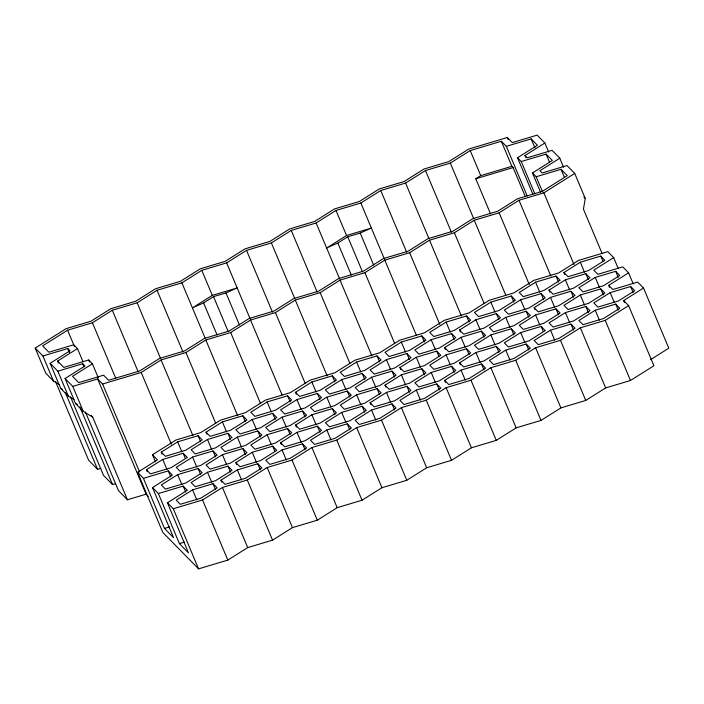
<?xml version="1.0" encoding="UTF-8"?>
<svg xmlns="http://www.w3.org/2000/svg" width="704" height="704" viewBox="0 0 704 704"><rect width="100%" height="100%" fill="white"/><g stroke="black" fill="none" stroke-linecap="round" stroke-linejoin="round"><path stroke-width="1.06" d="M563.587 167.226L559.803 158.206L539.915 170.72L542.142 172.99L567.002 165.546L574.728 173.413L585.262 198.466L583.449 209.114L602.096 253.475M203.606 302.905L213.523 296.613L225.984 292.926L237.169 287.936L212.309 295.381L192.421 307.894L203.606 302.905L217.087 334.972M337.832 243.03L347.741 236.746L360.202 233.05L371.386 228.061L346.526 235.506L326.647 248.019L337.832 243.03L351.314 275.097M59.083 384.419L53.451 381.022L45.734 373.155L35.2 348.102L66.062 328.68L90.922 321.235L110.801 308.722L135.661 301.277L155.54 288.763L180.4 281.318L200.279 268.805L225.139 261.36L245.027 248.855L269.878 241.41L289.766 228.897L314.618 221.452L334.506 208.938L359.366 201.494L379.245 188.98L404.105 181.535L423.984 169.022L448.844 161.577L468.723 149.063L507.311 137.509L512.283 142.578L537.143 135.133L544.87 143L548.662 152.02M527.164 195.906L506.326 146.326L501.345 141.258L470.219 150.586L450.331 163.099L425.48 170.544L405.592 183.058L380.741 190.502L360.853 203.016L335.993 210.461L316.114 222.966L291.254 230.41L271.374 242.924L246.514 250.369L226.635 262.882L201.775 270.327L181.896 282.841L157.036 290.286L137.157 302.799L112.297 310.244L92.418 322.758L67.558 330.202L42.654 345.875L48.893 352.22L73.744 344.775L77.466 348.568L83.002 361.715M74.008 399.626L68.385 396.238L60.658 388.362L50.125 363.317L70.013 350.803L67.786 348.533L42.926 355.978L35.2 348.102M58.432 363.079L57.587 361.082L77.466 348.568M148.218 496.355L146.08 494.182L127.442 499.77L92.69 417.094L83.31 411.444L75.592 403.568L65.058 378.523L84.938 366.01L82.711 363.739L57.851 371.184L50.125 363.317M98.349 377.934L92.4 363.774L72.512 376.288L78.751 382.633L103.602 375.188L108.583 380.257L139.709 370.938L159.597 358.424L184.448 350.979L204.336 338.466L229.196 331.021L249.075 318.507L273.935 311.062L293.814 298.549L318.674 291.104L338.554 278.59L363.414 271.146L383.293 258.632L408.153 251.187L428.032 238.674L452.892 231.229L472.771 218.715L497.631 211.27L517.519 198.766L542.37 191.321L567.274 175.648L561.035 169.303L536.184 176.748L532.462 172.955L552.341 160.442L546.11 154.097L521.25 161.533L517.528 157.749L537.416 145.235L531.177 138.882L506.326 146.326M65.058 378.523L72.785 386.39L97.645 378.946L102.617 384.014L141.205 372.46L161.084 359.946L185.944 352.502L205.823 339.988L230.683 332.543L250.562 320.03L275.422 312.585L295.31 300.071L320.162 292.626L340.05 280.113L364.91 272.668L384.789 260.154L409.649 252.71L429.528 240.196L454.388 232.751L474.267 220.238L499.127 212.793L519.006 200.279L543.866 192.834L574.728 173.413M490.521 213.84L475.781 178.763L480.744 175.639L511.878 166.311L513.119 167.578L525.334 196.645M525.835 157.538L524.99 155.514L544.87 143M155.426 461.798L152.478 454.775L175.886 440.044L200.737 432.599L220.625 420.086L245.476 412.65L265.364 400.136L290.224 392.691L310.103 380.178L334.963 372.733L354.842 360.219L379.702 352.774L399.582 340.261L424.442 332.816L444.321 320.302L469.181 312.858L489.06 300.344L513.92 292.899L533.799 280.386L558.659 272.941L578.547 260.427L607.807 251.662L613.668 257.629L618.297 268.655M161.286 452.144L177.646 441.848L198.097 435.723L202.189 439.894L185.838 450.182L165.387 456.306L161.286 452.144L162.131 454.142M650.725 359.55L668.8 348.172L643.526 288.042L623.647 300.555L628.619 305.624L653.893 365.754L630.485 380.486L605.634 387.93L585.746 400.444L560.886 407.889L541.006 420.402L516.146 427.847L496.267 440.361L471.407 447.806L451.528 460.319L426.668 467.764L406.789 480.278L381.929 487.714L362.05 500.227L337.19 507.672L317.31 520.186L292.45 527.63L272.562 540.144L247.711 547.589L227.823 560.102L198.563 568.867L162.844 532.488L137.57 472.358L157.45 459.844L152.478 454.775M146.379 469.718L162.738 459.43L183.19 453.306L187.29 457.477L170.931 467.764L150.48 473.889L146.379 469.718L147.224 471.724M206.026 432.186L222.385 421.89L242.836 415.765L246.928 419.936L230.578 430.232L210.126 436.357L206.026 432.186L206.87 434.183M207.478 439.472L191.127 449.768L195.219 453.93L215.67 447.806L232.03 437.518L227.929 433.347L207.478 439.472L211.693 449.486M267.124 401.931L250.774 412.227L254.866 416.398L275.317 410.274L291.676 399.978L287.575 395.806L267.124 401.931L271.339 411.954M192.579 457.054L176.22 467.35L180.312 471.513L200.763 465.388L217.122 455.101L213.03 450.93L192.579 457.054L196.786 467.069M252.217 419.514L235.866 429.81L239.958 433.981L260.41 427.856L276.769 417.56L272.677 413.389L252.217 419.514L256.432 429.537M295.513 392.269L311.863 381.973L332.314 375.848L336.415 380.019L320.056 390.315L299.605 396.44L295.513 392.269L296.349 394.275M143.431 478.333L164.49 528.431L173.562 537.671L152.495 487.564L172.383 475.059L168.282 470.888L143.431 478.333L137.57 472.358M177.672 474.637L161.313 484.933L165.405 489.095L185.856 482.97L202.215 472.683L198.123 468.512L177.672 474.637L181.878 484.651M237.318 437.096L220.959 447.392L225.051 451.563L245.502 445.438L261.862 435.142L257.77 430.971L237.318 437.096L241.525 447.119M296.965 399.555L280.606 409.851L284.698 414.022L305.149 407.898L321.508 397.602L317.416 393.43L296.965 399.555L301.171 409.578M356.611 362.014L340.252 372.31L344.344 376.482L364.795 370.357L381.154 360.061L377.062 355.89L356.611 362.014L360.818 372.038M222.411 454.678L206.052 464.974L210.144 469.146L230.595 463.021L246.954 452.725L242.862 448.554L222.411 454.678L226.626 464.693M282.058 417.138L265.698 427.434L269.79 431.605L290.242 425.48L306.601 415.184L302.509 411.013L282.058 417.138L286.264 427.161M341.704 379.597L325.345 389.893L329.437 394.064L349.888 387.939L366.247 377.643L362.155 373.472L341.704 379.597L345.91 389.62M401.35 342.056L384.991 352.352L389.083 356.523L409.534 350.398L425.894 340.102L421.802 335.931L401.35 342.056L405.557 352.079M207.504 472.261L191.145 482.557L195.246 486.728L215.697 480.603L232.047 470.307L227.955 466.136L207.504 472.261L211.719 482.275M267.15 434.72L250.791 445.016L254.883 449.187L275.334 443.062L291.694 432.766L287.602 428.595L267.15 434.72L271.366 444.743M326.797 397.179L310.438 407.475L314.53 411.646L334.981 405.522L351.34 395.226L347.248 391.054L326.797 397.179L331.012 407.202M386.443 359.638L370.084 369.934L374.176 374.106L394.627 367.981L410.986 357.685L406.894 353.514L386.443 359.638L390.658 369.662M446.09 322.098L429.73 332.394L433.822 336.565L454.274 330.44L470.633 320.144L466.541 315.973L446.09 322.098L450.296 332.121M158.356 493.539L179.423 543.638L188.487 552.878L167.429 502.779L187.308 490.266L183.216 486.094L158.356 493.539L152.495 487.564M192.597 489.843L176.238 500.139L180.338 504.302L200.79 498.177L217.149 487.89L213.048 483.718L192.597 489.843L196.812 499.858M235.884 462.598L252.243 452.302L272.694 446.178L276.786 450.349L260.436 460.645L239.985 466.77L235.884 462.598L236.729 464.596M295.53 425.058L311.89 414.762L332.341 408.637L336.433 412.808L320.082 423.104L299.631 429.229L295.53 425.058L296.375 427.064M371.536 377.221L355.177 387.517L359.269 391.688L379.729 385.563L396.079 375.267L391.987 371.096L371.536 377.221L375.751 387.244M431.182 339.68L414.823 349.976L418.915 354.147L439.366 348.022L455.726 337.726L451.634 333.555L431.182 339.68L435.398 349.703M490.829 302.139L474.47 312.435L478.562 316.606L499.013 310.482L515.372 300.186L511.28 296.014L490.829 302.139L495.044 312.162M220.986 480.181L237.336 469.885L257.787 463.76L261.888 467.931L245.529 478.227L225.078 484.352L220.986 480.181L221.822 482.178M280.623 442.64L296.982 432.344L317.434 426.219L321.534 430.39L305.175 440.686L284.724 446.811L280.623 442.64L281.468 444.646M356.629 394.803L340.27 405.099L344.37 409.27L364.822 403.146L381.172 392.85L377.08 388.678L356.629 394.803L360.844 404.826M399.916 367.558L416.275 357.262L436.726 351.138L440.818 355.309L424.468 365.605L404.017 371.73L399.916 367.558L400.761 369.565M459.562 330.018L475.922 319.722L496.373 313.597L500.465 317.768L484.114 328.064L463.663 334.189L459.562 330.018L460.407 332.024M535.568 282.181L519.209 292.477L523.301 296.648L543.752 290.523L560.111 280.227L556.019 276.056L535.568 282.181L539.783 292.204M167.429 502.779L173.29 508.746L202.55 499.981L222.438 487.467L247.289 480.022L267.177 467.509L292.028 460.064L311.916 447.55L336.776 440.106L356.655 427.592L381.515 420.147L401.394 407.634L426.254 400.189L446.134 387.675L470.994 380.23L490.873 367.717L515.733 360.272L535.612 347.758L560.472 340.314L580.351 327.8L605.211 320.364L628.619 305.624M282.075 449.926L265.725 460.222L269.817 464.394L290.268 458.269L306.627 447.973L302.526 443.802L282.075 449.926L286.29 459.95M341.722 412.386L325.371 422.682L329.463 426.853L349.914 420.728L366.274 410.432L362.173 406.261L341.722 412.386L345.937 422.409M385.018 385.141L401.368 374.845L421.819 368.72L425.92 372.891L409.561 383.187L389.11 389.312L385.018 385.141L385.854 387.147M444.655 347.6L461.014 337.304L481.466 331.179L485.566 335.35L469.207 345.646L448.756 351.771L444.655 347.6L445.5 349.606M520.661 299.763L504.302 310.059L508.402 314.23L528.854 308.106L545.204 297.81L541.112 293.638L520.661 299.763L524.876 309.786M563.948 272.518L580.307 262.222L600.758 256.098L604.85 260.269L588.5 270.565L568.049 276.69L563.948 272.518L564.793 274.525M326.823 429.968L310.464 440.264L314.556 444.435L335.007 438.31L351.366 428.014L347.274 423.843L326.823 429.968L331.03 439.991M370.11 402.723L386.47 392.427L406.921 386.302L411.013 390.474L394.654 400.77L374.202 406.894L370.11 402.723L370.946 404.73M446.107 354.886L429.757 365.182L433.849 369.354L454.3 363.229L470.659 352.933L466.558 348.762L446.107 354.886L450.322 364.91M505.754 317.346L489.403 327.642L493.495 331.813L513.946 325.688L530.306 315.392L526.205 311.221L505.754 317.346L509.969 327.369M549.041 290.101L565.4 279.805L585.851 273.68L589.952 277.851L573.593 288.147L553.142 294.272L549.041 290.101L549.886 292.107M371.562 410.01L355.203 420.306L359.295 424.477L379.746 418.352L396.106 408.056L392.014 403.885L371.562 410.01L375.769 420.033M431.209 372.469L414.85 382.765L418.942 386.936L439.393 380.811L455.752 370.515L451.66 366.344L431.209 372.469L435.415 382.492M490.855 334.928L474.496 345.224L478.588 349.395L499.039 343.27L515.398 332.974L511.306 328.803L490.855 334.928L495.062 344.951M534.142 307.683L550.493 297.387L570.953 291.262L575.045 295.434L558.686 305.73L538.234 311.854L534.142 307.683L534.978 309.69M613.668 257.629L593.789 270.142L597.881 274.314L622.741 266.869L628.593 272.835L633.23 283.862M416.302 390.051L399.942 400.347L404.034 404.518L424.486 398.394L440.845 388.098L436.753 383.926L416.302 390.051L420.508 400.074M459.589 362.806L475.948 352.51L496.399 346.386L500.491 350.557L484.132 360.853L463.681 366.978L459.589 362.806L460.434 364.813M535.594 314.97L519.235 325.266L523.327 329.437L543.778 323.312L560.138 313.016L556.046 308.845L535.594 314.97L539.801 324.993M595.241 277.429L578.882 287.725L582.974 291.896L603.425 285.771L619.784 275.475L615.692 271.304L595.241 277.429L599.447 287.452M444.682 380.389L461.041 370.093L481.492 363.968L485.584 368.139L469.225 378.435L448.774 384.56L444.682 380.389L445.526 382.395M520.687 332.552L504.328 342.848L508.42 347.019L528.871 340.894L545.23 330.598L541.138 326.427L520.687 332.552L524.902 342.575M580.334 295.011L563.974 305.307L568.066 309.478L588.518 303.354L604.877 293.058L600.785 288.886L580.334 295.011L584.54 305.034M505.78 350.134L489.421 360.43L493.513 364.602L513.973 358.477L530.323 348.181L526.231 344.01L505.78 350.134L509.995 360.158M565.426 312.594L549.067 322.89L553.159 327.061L573.61 320.936L589.97 310.64L585.878 306.469L565.426 312.594L569.642 322.617M609.558 287.355L608.714 285.349L628.593 272.835M550.519 330.176L534.16 340.472L538.261 344.643L558.712 338.518L575.062 328.222L570.97 324.051L550.519 330.176L554.734 340.199M610.166 292.644L593.806 302.931L597.907 307.102L618.358 300.978L634.709 290.682L630.617 286.519L610.166 292.644L614.381 302.658M595.258 310.218L578.899 320.514L583 324.685L603.451 318.56L619.81 308.264L615.71 304.102L595.258 310.218L599.474 320.241M475.781 178.763L513.119 167.578M92.4 363.774L88.678 359.982L63.818 367.426L57.587 361.082M55.554 381.577L88.616 460.222L97.583 469.357L100.69 468.424M70.488 396.783L103.541 475.429L112.508 484.563L115.614 483.63M164.49 528.431L169.673 526.882M179.423 543.638L184.598 542.089M60.658 388.362L62.462 389.338M75.592 403.568L77.396 404.545M559.803 158.206L552.077 150.339L527.217 157.784L524.99 155.514M583.854 197.032L585.262 198.466M643.526 288.042L637.666 282.075L612.806 289.52L608.714 285.349M91.194 415.571L92.69 417.094M127.442 499.77L118.474 490.635L85.413 411.99M630.617 286.519L633.142 292.53M615.692 271.304L618.218 277.323M623.647 300.555L624.483 302.562M600.758 256.098L602.862 261.114M561.035 169.303L564.406 177.32M615.71 304.102L618.244 310.112M546.11 154.097L549.481 162.114M600.785 288.886L603.31 294.906M531.177 138.882L534.97 147.902M585.851 273.68L588.386 279.699M605.211 320.364L630.485 380.486M580.307 262.222L584.522 272.246M543.866 192.834L574.033 264.607M536.184 176.748L542.564 191.919M532.462 172.955L540.54 192.174M585.878 306.469L588.403 312.488M521.25 161.533L534.864 193.908M517.528 157.749L532.84 194.172M507.311 137.509L508.165 139.533M570.953 291.262L573.478 297.282M565.4 279.805L569.615 289.828M580.351 327.8L605.634 387.93M501.345 141.258L511.878 166.311M556.019 276.056L558.545 282.075M519.006 200.279L550.88 276.1M570.97 324.051L573.496 330.07M556.046 308.845L558.571 314.864M550.493 297.387L554.708 307.41M541.112 293.638L543.638 299.658M560.472 340.314L585.746 400.444M499.127 212.793L529.294 284.566M470.219 150.586L480.744 175.639M541.138 326.427L543.242 331.443M526.205 311.221L528.739 317.24M535.612 347.758L560.886 407.889M511.28 296.014L513.806 302.034M450.331 163.099L473.73 218.742M474.267 220.238L505.71 295.046M526.231 344.01L528.757 350.029M511.306 328.803L513.832 334.822M496.373 313.597L498.898 319.607M515.733 360.272L541.006 420.402M454.388 232.751L484.132 303.512M425.48 170.544L451.422 232.258M496.399 346.386L498.925 352.405M481.466 331.179L483.991 337.19M475.922 319.722L480.137 329.745M490.873 367.717L516.146 427.847M466.541 315.973L469.066 321.983M405.592 183.058L428.982 238.7M429.528 240.196L461.402 316.017M481.492 363.968L484.018 369.978M475.948 352.51L480.154 362.534M466.558 348.762L469.093 354.772M461.014 337.304L465.23 347.327M451.634 333.555L454.159 339.566M470.994 380.23L496.267 440.361M461.041 370.093L465.256 380.116M409.649 252.71L439.815 324.482M380.741 190.502L406.683 252.217M451.66 366.344L454.186 372.354M436.726 351.138L438.838 356.154M446.134 387.675L471.407 447.806M421.802 335.931L424.327 341.942M360.853 203.016L384.446 259.134M384.789 260.154L416.231 334.963M436.753 383.926L439.278 389.937M421.819 368.72L424.354 374.73M416.275 357.262L420.49 367.286M360.202 233.05L373.683 265.118M406.894 353.514L409.42 359.524M426.254 400.189L451.528 460.319M364.91 272.668L394.654 343.429M347.741 236.746L362.481 271.814M335.993 210.461L346.526 235.506M406.921 386.302L409.446 392.313M401.368 374.845L405.583 384.868M391.987 371.096L394.513 377.106M401.394 407.634L426.668 467.764M377.062 355.89L379.588 361.9M316.114 222.966L339.706 279.083M340.05 280.113L371.914 355.934M392.014 403.885L394.539 409.895M386.47 392.427L390.676 402.45M377.08 388.678L379.606 394.689M362.155 373.472L364.681 379.482M381.515 420.147L406.789 480.278M320.162 292.626L349.914 363.387M291.254 230.41L317.196 292.134M362.173 406.261L364.707 412.271M347.248 391.054L349.774 397.065M356.655 427.592L381.929 487.714M332.314 375.848L334.849 381.858M271.374 242.924L294.765 298.575M295.31 300.071L327.175 375.883M347.274 423.843L349.8 429.854M332.341 408.637L334.866 414.647M317.416 393.43L319.942 399.441M336.776 440.106L362.05 500.227M311.863 381.973L316.078 391.996M275.422 312.585L305.166 383.346M246.514 250.369L272.457 312.083M317.434 426.219L319.968 432.23M311.89 414.762L316.105 424.785M302.509 411.013L305.034 417.023M311.916 447.55L337.19 507.672M287.575 395.806L290.11 401.817M226.635 262.882L250.228 319M250.562 320.03L282.014 394.83M302.526 443.802L305.061 449.812M296.982 432.344L301.198 442.367M287.602 428.595L290.127 434.606M225.984 292.926L239.457 324.993M272.677 413.389L275.202 419.399M292.028 460.064L317.31 520.186M230.683 332.543L260.427 403.304M213.523 296.613L228.263 331.69M201.775 270.327L212.309 295.381M272.694 446.178L274.806 451.185M257.77 430.971L260.295 436.982M267.177 467.509L292.45 527.63M242.836 415.765L245.362 421.775M181.896 282.841L205.066 337.955M205.823 339.988L237.697 415.8M257.787 463.76L260.322 469.77M252.243 452.302L256.458 462.326M242.862 448.554L245.388 454.564M227.929 433.347L230.463 439.358M247.289 480.022L272.562 540.144M222.385 421.89L226.6 431.904M237.336 469.885L241.551 479.908M185.944 352.502L215.688 423.262M157.036 290.286L182.978 352M227.955 466.136L230.481 472.146M213.03 450.93L215.556 456.94M222.438 487.467L247.711 547.589M198.097 435.723L200.622 441.734M137.157 302.799L160.547 358.442M161.084 359.946L192.958 435.758M213.048 483.718L215.574 489.729M198.123 468.512L200.649 474.522M183.19 453.306L185.302 458.313M202.55 499.981L227.823 560.102M177.646 441.848L181.861 451.862M141.205 372.46L171.371 444.233M112.297 310.244L138.239 371.958M183.216 486.094L185.742 492.105M168.282 470.888L170.817 476.898M162.738 459.43L166.954 469.445M173.29 508.746L198.563 568.867M92.418 322.758L115.808 378.4M102.617 384.014L139.586 471.962M97.645 378.946L146.08 494.182M88.678 359.982L89.531 362.006M82.711 363.739L83.987 366.766M67.558 330.202L74.598 346.799M67.786 348.533L69.485 352.572M72.785 386.39L83.31 411.444M79.878 406.93L112.508 484.563M57.851 371.184L68.385 396.238M65.375 392.726L97.583 469.357M42.926 355.978L53.451 381.022"/></g></svg>
